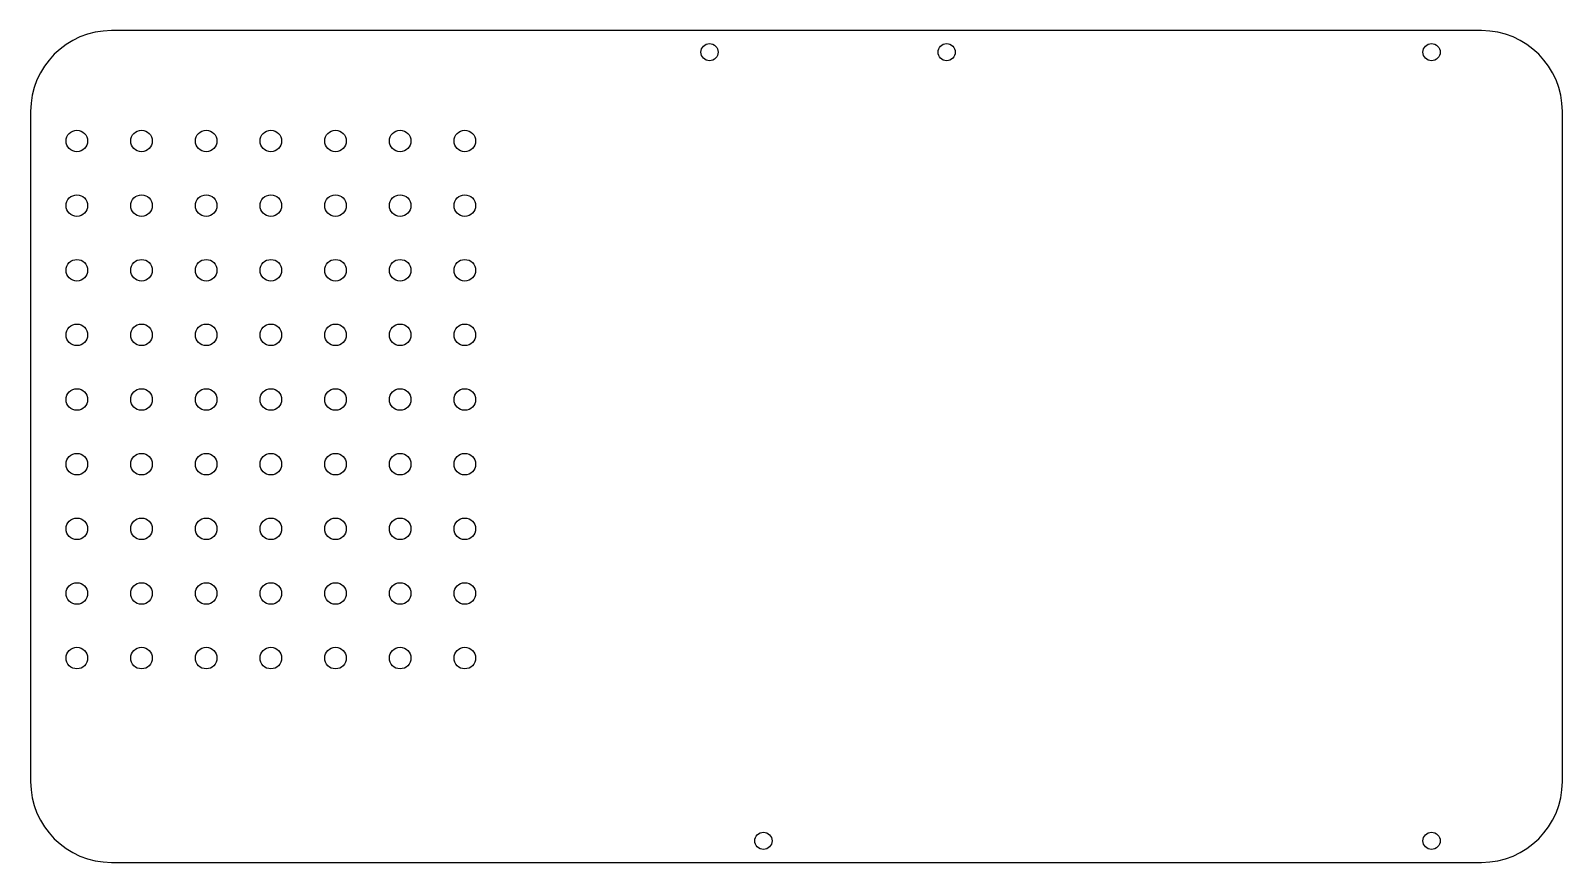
# Model space of a CAD drawing. Header units: inches. Extents: x -115 to 169, y 0 to 154.
import ezdxf

# ---------------------------------------------------------------- set-up
doc = ezdxf.new("R2010")
doc.units = ezdxf.units.IN
doc.header["$MEASUREMENT"] = 0

msp = doc.modelspace()

# ---------------------------------------------------------------- linework, layer by layer
at = {"color": 1}
for p, q in [((154.28, 154.4), (-100, 154.4)), ((12, 154.4), (12, 154.4)), ((-115, 139.4), (-115, 15)), ((169.28, 15), (169.28, 139.4)), ((-100, 0), (154.28, 0))]:
    msp.add_line(p, q, dxfattribs=at)
for centre, radius in [((11, 150.4), 1.6), ((55, 150.4), 1.6), ((145, 150.4), 1.6), ((-106.42, 133.92), 2), ((-94.42, 133.92), 2), ((-82.42, 133.92), 2), ((-70.42, 133.92), 2), ((-58.42, 133.92), 2), ((-46.42, 133.92), 2), ((-34.42, 133.92), 2), ((-106.42, 121.92), 2), ((-94.42, 121.92), 2), ((-82.42, 121.92), 2), ((-70.42, 121.92), 2), ((-58.42, 121.92), 2), ((-46.42, 121.92), 2), ((-34.42, 121.92), 2), ((-106.42, 109.92), 2), ((-94.42, 109.92), 2), ((-82.42, 109.92), 2), ((-70.42, 109.92), 2), ((-58.42, 109.92), 2), ((-46.42, 109.92), 2), ((-34.42, 109.92), 2), ((-106.42, 97.92), 2), ((-106.42, 97.92), 2), ((-94.42, 97.92), 2), ((-94.42, 97.92), 2), ((-82.42, 97.92), 2), ((-82.42, 97.92), 2), ((-70.42, 97.92), 2), ((-70.42, 97.92), 2), ((-58.42, 97.92), 2), ((-58.42, 97.92), 2), ((-46.42, 97.92), 2), ((-46.42, 97.92), 2), ((-34.42, 97.92), 2), ((-34.42, 97.92), 2), ((-106.42, 85.92), 2), ((-94.42, 85.92), 2), ((-82.42, 85.92), 2), ((-70.42, 85.92), 2), ((-58.42, 85.92), 2), ((-46.42, 85.92), 2), ((-34.42, 85.92), 2), ((-106.42, 73.92), 2), ((-94.42, 73.92), 2), ((-82.42, 73.92), 2), ((-70.42, 73.92), 2), ((-58.42, 73.92), 2), ((-46.42, 73.92), 2), ((-34.42, 73.92), 2), ((-106.42, 61.92), 2), ((-94.42, 61.92), 2), ((-82.42, 61.92), 2), ((-70.42, 61.92), 2), ((-58.42, 61.92), 2), ((-46.42, 61.92), 2), ((-34.42, 61.92), 2), ((-106.42, 49.92), 2), ((-94.42, 49.92), 2), ((-82.42, 49.92), 2), ((-70.42, 49.92), 2), ((-58.42, 49.92), 2), ((-46.42, 49.92), 2), ((-34.42, 49.92), 2), ((-106.42, 37.92), 2), ((-94.42, 37.92), 2), ((-82.42, 37.92), 2), ((-70.42, 37.92), 2), ((-58.42, 37.92), 2), ((-46.42, 37.92), 2), ((-34.42, 37.92), 2), ((21, 4), 1.6), ((145, 4), 1.6)]:
    msp.add_circle(centre, radius, dxfattribs=at)
for centre, start, end in [((-100, 139.4), 90, 180), ((154.28, 139.4), 0, 90), ((-100, 15), 180, 270), ((154.28, 15), 270, 0)]:
    msp.add_arc(centre, 15, start, end, dxfattribs=at)

doc.saveas('drawing.dxf')
